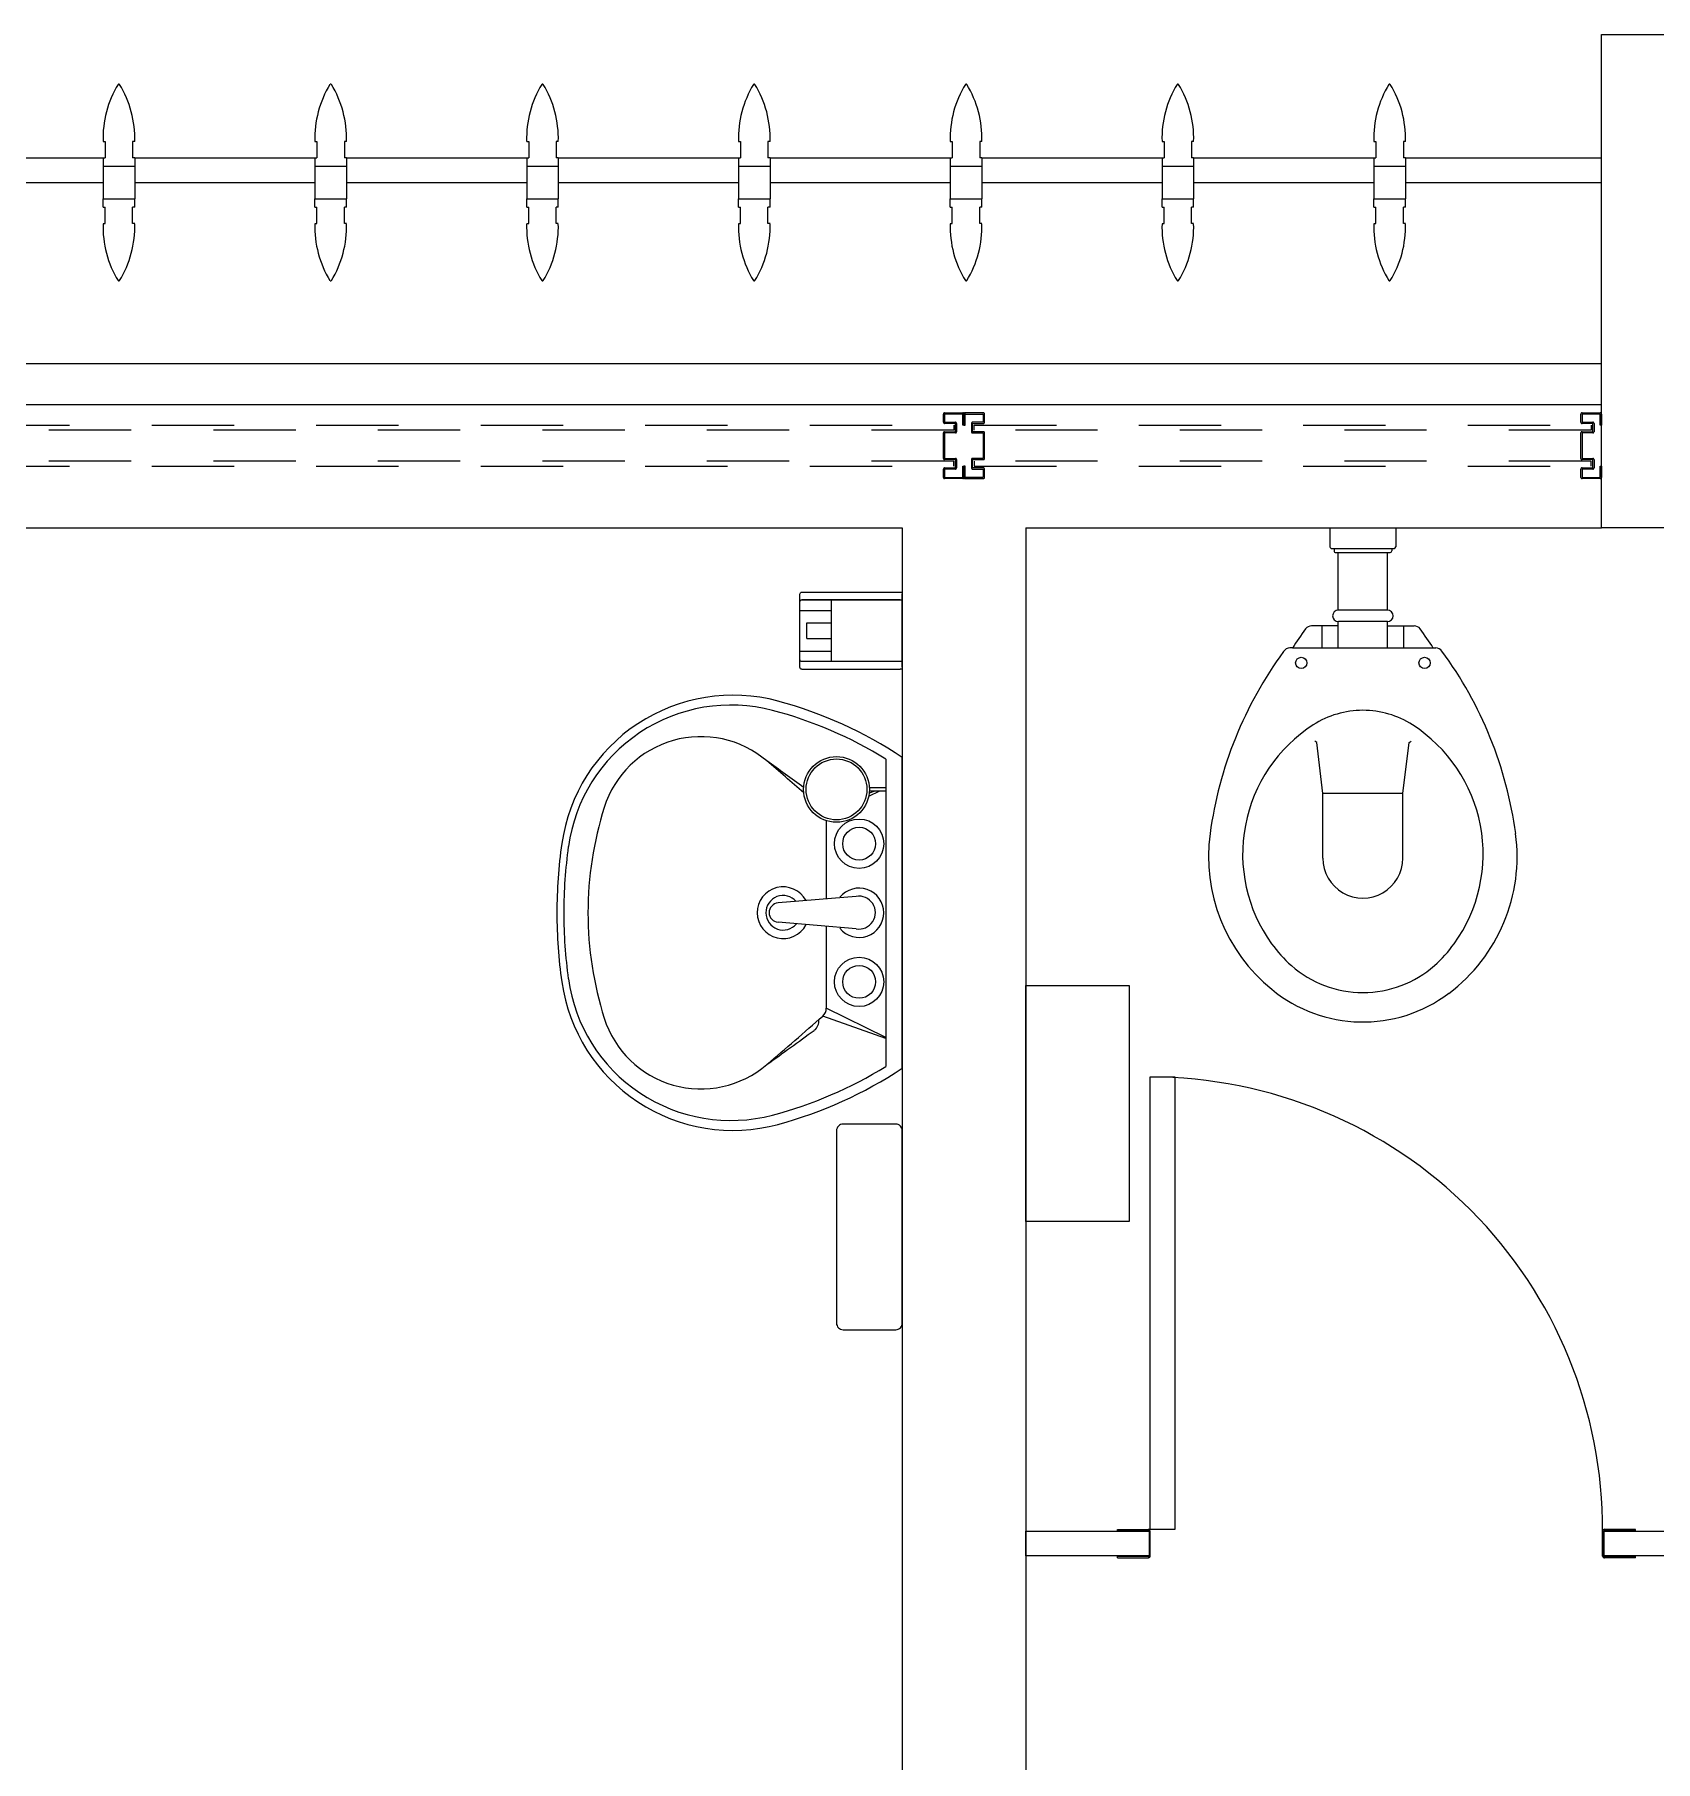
# Model space of a CAD drawing. Header units: millimetres. Extents: x 1887 to 2405, y 1100 to 1335.
# Drawn here: x 2134.855 to 2136.825, y 1241.948 to 1244.048 of the extents above; entities that cross this region are included whole.
import ezdxf

# ---------------------------------------------------------------- set-up
doc = ezdxf.new("R2010")
doc.units = ezdxf.units.MM
doc.linetypes.add('HIDDEN', pattern=[0.375, 0.25, -0.125])
for name, color, linetype in [('AR- ALV1', 235, 'Continuous'), ('AR-ALV', 2, 'Continuous'), ('AR-BRISES', 1, 'Continuous'), ('AR-DIVISÓRIAS', 1, 'Continuous'), ('AR-ESQ', 1, 'Continuous'), ('AR-ESTC', 3, 'Continuous'), ('AR-LOUCAS', 1, 'Continuous'), ('AR-LOUÇAS', 1, 'Continuous'), ('AR-PORTA', 1, 'Continuous'), ('BR-PAINEL', 1, 'Continuous'), ('BR-SUPORTE', 1, 'Continuous'), ('DT-ESQ-VIDRO-PROJ', 1, 'HIDDEN'), ('DV- VISTA', 2, 'Continuous'), ('mov', 1, 'Continuous'), ('pm1', 2, 'Continuous'), ('pm2', 2, 'Continuous'), ('WC1', 1, 'Continuous'), ('WC2', 1, 'Continuous'), ('WC3', 1, 'Continuous')]:
    doc.layers.add(name, color=color, linetype=linetype)

# ---------------------------------------------------------------- blocks, each defined once
blk = doc.blocks.new('LVTR-01P')
at = {"layer": 'WC1'}
for centre, radius, start, end in [((0.2424, -0.2861), 0.5176, 146.4501, 164.8885), ((-0.2424, -0.2861), 0.5176, 15.1115, 33.5499), ((-0.0544, -0.2059), 0.2102, 164.8885, 261.8746), ((0.0544, -0.2059), 0.2102, 278.1254, 15.1115), ((0, 0.175), 0.595, 261.8746, 270), ((0, 0.175), 0.595, 270, 278.1254)]:
    blk.add_arc(centre, radius, start, end, dxfattribs=at)
at = {"layer": 'WC2'}
for p, q in [((0.189, 0), (-0.189, 0)), ((-0.1869, -0.02), (0.1869, -0.02)), ((-0.0199, -0.0561), (-0.0119, -0.1511)), ((0.0195, -0.0561), (0.0115, -0.1511)), ((-0.112, -0.0924), (-0.0168, -0.0924)), ((0.0165, -0.0924), (0.1161, -0.0924))]:
    blk.add_line(p, q, dxfattribs=at)
for centre, radius in [((-0.15, -0.08), 0.04), ((-0.084, -0.0525), 0.02), ((0.084, -0.0525), 0.02)]:
    blk.add_circle(centre, radius, dxfattribs=at)
for centre, radius, start, end in [((-0.0002, -0.0527), 0.02, 350.3752, 189.6248), ((0.1161, -0.105), 0.0126, 41.3277, 90), ((-4.9199, -4.5336), 6.7189, 40.55971, 41.32768), ((4.9199, -4.5336), 6.7189, 138.93408, 139.44029), ((-0.0909, -0.2449), 0.1233, 139.4403, 252.413), ((-0.0002, -0.1501), 0.0118, 184.8124, 355.1876), ((0.0909, -0.2449), 0.1233, 287.587, 40.5597), ((0, 0.042), 0.4242, 252.413, 270), ((0, 0.042), 0.4242, 270, 287.587)]:
    blk.add_arc(centre, radius, start, end, dxfattribs=at)
at = {"layer": 'WC3'}
for p, q in [((-0.152, -0.02), (-0.152, -0.0401)), ((-0.148, -0.02), (-0.148, -0.0401)), ((0.1518, -0.02), (0.1161, -0.0924)), ((0.1528, -0.02), (0.1256, -0.0967)), ((-0.148, -0.0276), (-0.1415, -0.0409)), ((-0.148, -0.0335), (-0.1456, -0.0402))]:
    blk.add_line(p, q, dxfattribs=at)
for centre, radius in [((-0.084, -0.0525), 0.03), ((0.084, -0.0525), 0.03), ((-0.15, -0.08), 0.037)]:
    blk.add_circle(centre, radius, dxfattribs=at)
for centre, radius, start, end in [((0.2424, -0.2861), 0.505, 148.2072, 165.2817), ((-0.2424, -0.2861), 0.505, 14.7183, 31.7928), ((0, -0.0525), 0.03, 308.8043, 231.1957), ((0.1319, -0.1152), 0.0137, 36.1653, 98.2711), ((5.2813, -4.0721), 6.7189, 143.96959, 144.44029), ((0, -0.1449), 0.0315, 117.9488, 62.7672), ((-5.2813, -4.0721), 6.7189, 35.55971, 36.16525), ((0, -0.1449), 0.021, 130.9255, 50.2909), ((-0.0531, -0.2084), 0.1995, 165.2817, 262.1149), ((0.0531, -0.2084), 0.1995, 277.8851, 14.7183), ((0, 0.175), 0.5866, 262.1149, 270), ((0, 0.175), 0.5866, 270, 277.8851)]:
    blk.add_arc(centre, radius, start, end, dxfattribs=at)
blk = doc.blocks.new('pb55-gr-01p')
at = {"layer": 'mov'}
blk.add_arc((0.0015, 0.0172), 0.55, 359.7335, 90, dxfattribs=at)
at = {"layer": 'pm1'}
blk.add_lwpolyline([(0.0315, 0.5673), (0.0315, 0.0172), (0.0015, 0.0172), (0.0015, 0.5673)], close=True, dxfattribs=at)
at = {"layer": 'pm2'}
for p, q in [((-0.0385, 0.0172), (-0.0008, 0.0172)), ((-0.0385, 0.0158), (-0.0385, 0.0172)), ((-0.0008, 0.0158), (-0.0385, 0.0158)), ((0, 0.015), (0, -0.015)), ((0.0015, -0.0152), (0.0015, 0.015)), ((0.5515, -0.0152), (0.5515, 0.015)), ((0.553, 0.015), (0.553, -0.015)), ((0.5915, 0.0172), (0.5537, 0.0172)), ((0.5537, 0.0158), (0.5915, 0.0158)), ((0.5915, 0.0158), (0.5915, 0.0172)), ((-0.001, -0.016), (-0.0385, -0.016)), ((-0.0385, -0.0175), (-0.0385, -0.016)), ((-0.0385, -0.0175), (-0.0008, -0.0175)), ((0.5915, -0.0175), (0.5537, -0.0175)), ((0.554, -0.016), (0.5915, -0.016)), ((0.5915, -0.0175), (0.5915, -0.016))]:
    blk.add_line(p, q, dxfattribs=at)
for centre, radius, start, end in [((-0.0008, 0.015), 0.00225, 0, 90), ((-0.0008, 0.015), 0.00075, 0, 90), ((0.5537, 0.015), 0.00225, 90, 180), ((0.5537, 0.015), 0.00075, 90, 180), ((-0.001, -0.015), 0.001, 270, 0), ((-0.0008, -0.0152), 0.00225, 270, 0), ((0.5537, -0.0152), 0.00225, 180, 270), ((0.554, -0.015), 0.001, 180, 270)]:
    blk.add_arc(centre, radius, start, end, dxfattribs=at)
blk = doc.blocks.new('DV3')
at = {"layer": 'DV- VISTA', "color": 2}
blk.add_lwpolyline([(0.03, 0), (0.03, -0.15), (0, -0.15), (0, 0)], close=True, dxfattribs=at)
blk = doc.blocks.new('DV9')
at = {"layer": 'DV- VISTA', "color": 2}
blk.add_lwpolyline([(0.27, -0.03), (0, -0.03), (0, 0), (0.27, 0)], close=True, dxfattribs=at)
blk = doc.blocks.new('EF59-P')
at = {"layer": 'DT-ESQ-VIDRO-PROJ', "ltscale": 0.1}
for points in [[(0.025, -0.1285), (0.025, -0.1385, -0.414214), (0.0235, -0.14), (0.0015, -0.14, -0.414214), (0, -0.1385), (0, -0.125), (0.0015, -0.125), (0.0015, -0.138, 0.414214), (0.002, -0.1385), (0.023, -0.1385, 0.414214), (0.0235, -0.138), (0.0235, -0.1285), (0.0105, -0.1285, -0.414214), (0.009, -0.127), (0.009, -0.117, -0.414214), (0.0105, -0.1155), (0.0235, -0.1155), (0.0235, -0.0845), (0.0105, -0.0845, -0.414214), (0.009, -0.083), (0.009, -0.073, -0.414214), (0.0105, -0.0715), (0.0235, -0.0715), (0.0235, -0.062, 0.414214), (0.023, -0.0615), (0.002, -0.0615, 0.414214), (0.0015, -0.062), (0.0015, -0.075), (0, -0.075), (0, -0.0615, -0.414214), (0.0015, -0.06), (0.0235, -0.06, -0.414214), (0.025, -0.0615), (0.025, -0.0715, -0.414214), (0.0235, -0.073), (0.0105, -0.073), (0.0105, -0.083), (0.0235, -0.083), (0.0235, -0.083, -0.414214), (0.025, -0.0845), (0.025, -0.1155, -0.414214), (0.0235, -0.117), (0.0235, -0.117), (0.0105, -0.117), (0.0105, -0.127), (0.0235, -0.127, -0.414214)], [(0.75, -0.1285), (0.75, -0.1385, 0.414214), (0.7515, -0.14), (0.7735, -0.14, 0.414214), (0.775, -0.1385), (0.775, -0.125), (0.7735, -0.125), (0.7735, -0.138, -0.414214), (0.773, -0.1385), (0.752, -0.1385, -0.414214), (0.7515, -0.138), (0.7515, -0.1285), (0.7645, -0.1285, 0.414214), (0.766, -0.127), (0.766, -0.117, 0.414214), (0.7645, -0.1155), (0.7515, -0.1155), (0.7515, -0.0845), (0.7645, -0.0845, 0.414214), (0.766, -0.083), (0.766, -0.073, 0.414214), (0.7645, -0.0715), (0.7515, -0.0715), (0.7515, -0.062, -0.414214), (0.752, -0.0615), (0.773, -0.0615, -0.414214), (0.7735, -0.062), (0.7735, -0.075), (0.775, -0.075), (0.775, -0.0615, 0.414214), (0.7735, -0.06), (0.7515, -0.06, 0.414214), (0.75, -0.0615), (0.75, -0.0715, 0.414214), (0.7515, -0.073), (0.7645, -0.073), (0.7645, -0.083), (0.7515, -0.083), (0.7515, -0.083, 0.414214), (0.75, -0.0845), (0.75, -0.1155, 0.414214), (0.7515, -0.117), (0.7515, -0.117), (0.7645, -0.117), (0.7645, -0.127), (0.7515, -0.127, 0.414214)], [(0.8, -0.1285), (0.8, -0.1385, -0.414214), (0.7985, -0.14), (0.7765, -0.14, -0.414214), (0.775, -0.1385), (0.775, -0.125), (0.7765, -0.125), (0.7765, -0.138, 0.414214), (0.777, -0.1385), (0.798, -0.1385, 0.414214), (0.7985, -0.138), (0.7985, -0.1285), (0.7855, -0.1285, -0.414214), (0.784, -0.127), (0.784, -0.117, -0.414214), (0.7855, -0.1155), (0.7985, -0.1155), (0.7985, -0.0845), (0.7855, -0.0845, -0.414214), (0.784, -0.083), (0.784, -0.073, -0.414214), (0.7855, -0.0715), (0.7985, -0.0715), (0.7985, -0.062, 0.414214), (0.798, -0.0615), (0.777, -0.0615, 0.414214), (0.7765, -0.062), (0.7765, -0.075), (0.775, -0.075), (0.775, -0.0615, -0.414214), (0.7765, -0.06), (0.7985, -0.06, -0.414214), (0.8, -0.0615), (0.8, -0.0715, -0.414214), (0.7985, -0.073), (0.7855, -0.073), (0.7855, -0.083), (0.7985, -0.083), (0.7985, -0.083, -0.414214), (0.8, -0.0845), (0.8, -0.1155, -0.414214), (0.7985, -0.117), (0.7985, -0.117), (0.7855, -0.117), (0.7855, -0.127), (0.7985, -0.127, -0.414214)]]:
    blk.add_lwpolyline(points, format="xyb", close=True, dxfattribs=at)
for points in [[(0.7625, -0.081), (0.7625, -0.075), (0.0125, -0.075), (0.0125, -0.081)], [(1.9625, -0.081), (1.9625, -0.075), (0.7875, -0.075), (0.7875, -0.081)], [(0.7625, -0.119), (0.7625, -0.125), (0.0125, -0.125), (0.0125, -0.119)], [(1.9625, -0.119), (1.9625, -0.125), (0.7875, -0.125), (0.7875, -0.119)]]:
    blk.add_lwpolyline(points, close=True, dxfattribs=at)
blk = doc.blocks.new('BR-MODULO8')
at = {"layer": 'BR-PAINEL'}
for p, q in [((-1.8217, 0.27), (-1.8192, 0.27)), ((-1.8192, 0.27), (-1.8192, 0.25)), ((-1.7858, 0.27), (-1.7858, 0.25)), ((-1.7833, 0.27), (-1.7858, 0.27)), ((-1.5642, 0.27), (-1.5617, 0.27)), ((-1.5617, 0.27), (-1.5617, 0.25)), ((-1.5283, 0.27), (-1.5283, 0.25)), ((-1.5258, 0.27), (-1.5283, 0.27)), ((-1.3067, 0.27), (-1.3042, 0.27)), ((-1.3042, 0.27), (-1.3042, 0.25)), ((-1.2708, 0.27), (-1.2708, 0.25)), ((-1.2683, 0.27), (-1.2708, 0.27)), ((-1.0492, 0.27), (-1.0467, 0.27)), ((-1.0467, 0.27), (-1.0467, 0.25)), ((-1.0133, 0.27), (-1.0133, 0.25)), ((-1.0108, 0.27), (-1.0133, 0.27)), ((-0.7917, 0.27), (-0.7892, 0.27)), ((-0.7892, 0.27), (-0.7892, 0.25)), ((-0.7558, 0.27), (-0.7558, 0.25)), ((-0.7533, 0.27), (-0.7558, 0.27)), ((-0.5342, 0.27), (-0.5317, 0.27)), ((-0.5317, 0.27), (-0.5317, 0.25)), ((-0.4958, 0.27), (-0.4983, 0.27)), ((-0.4983, 0.27), (-0.4983, 0.25)), ((-0.2767, 0.27), (-0.2742, 0.27)), ((-0.2742, 0.27), (-0.2742, 0.25)), ((-0.2408, 0.27), (-0.2408, 0.25)), ((-0.2383, 0.27), (-0.2408, 0.27)), ((-1.8217, 0.25), (-1.8217, 0.24)), ((-1.8217, 0.25), (-1.8192, 0.25)), ((-1.8217, 0.24), (-1.7833, 0.24)), ((-1.8217, 0.24), (-1.8217, 0.2)), ((-1.7833, 0.25), (-1.7858, 0.25)), ((-1.7833, 0.25), (-1.7833, 0.24)), ((-1.7833, 0.24), (-1.7833, 0.2)), ((-1.5642, 0.25), (-1.5642, 0.24)), ((-1.5642, 0.25), (-1.5617, 0.25)), ((-1.5642, 0.24), (-1.5258, 0.24)), ((-1.5642, 0.24), (-1.5642, 0.2)), ((-1.5258, 0.25), (-1.5283, 0.25)), ((-1.5258, 0.25), (-1.5258, 0.24)), ((-1.5258, 0.24), (-1.5258, 0.2)), ((-1.3067, 0.25), (-1.3067, 0.24)), ((-1.3067, 0.25), (-1.3042, 0.25)), ((-1.3067, 0.24), (-1.2683, 0.24)), ((-1.3067, 0.24), (-1.3067, 0.2)), ((-1.2683, 0.25), (-1.2708, 0.25)), ((-1.2683, 0.25), (-1.2683, 0.24)), ((-1.2683, 0.24), (-1.2683, 0.2)), ((-1.0492, 0.25), (-1.0492, 0.24)), ((-1.0492, 0.25), (-1.0467, 0.25)), ((-1.0492, 0.24), (-1.0108, 0.24)), ((-1.0492, 0.24), (-1.0492, 0.2)), ((-1.0108, 0.25), (-1.0133, 0.25)), ((-1.0108, 0.25), (-1.0108, 0.24)), ((-1.0108, 0.24), (-1.0108, 0.2)), ((-0.7917, 0.25), (-0.7917, 0.24)), ((-0.7917, 0.25), (-0.7892, 0.25)), ((-0.7917, 0.24), (-0.7533, 0.24)), ((-0.7917, 0.24), (-0.7917, 0.2)), ((-0.7533, 0.25), (-0.7558, 0.25)), ((-0.7533, 0.25), (-0.7533, 0.24)), ((-0.7533, 0.24), (-0.7533, 0.2)), ((-0.5342, 0.25), (-0.5317, 0.25)), ((-0.5342, 0.25), (-0.5342, 0.24)), ((-0.5342, 0.24), (-0.5342, 0.2)), ((-0.5342, 0.24), (-0.4958, 0.24)), ((-0.4958, 0.25), (-0.4983, 0.25)), ((-0.4958, 0.25), (-0.4958, 0.24)), ((-0.4958, 0.24), (-0.4958, 0.2)), ((-0.2767, 0.25), (-0.2767, 0.24)), ((-0.2767, 0.25), (-0.2742, 0.25)), ((-0.2767, 0.24), (-0.2383, 0.24)), ((-0.2767, 0.24), (-0.2767, 0.2)), ((-0.2383, 0.25), (-0.2408, 0.25)), ((-0.2383, 0.25), (-0.2383, 0.24)), ((-0.2383, 0.24), (-0.2383, 0.2)), ((-1.8217, 0.2), (-1.7833, 0.2)), ((-1.8217, 0.19), (-1.8217, 0.2)), ((-1.8217, 0.19), (-1.8192, 0.19)), ((-1.8192, 0.17), (-1.8192, 0.19)), ((-1.7833, 0.19), (-1.7858, 0.19)), ((-1.7858, 0.17), (-1.7858, 0.19)), ((-1.7833, 0.19), (-1.7833, 0.2)), ((-1.5642, 0.2), (-1.5258, 0.2)), ((-1.5642, 0.19), (-1.5642, 0.2)), ((-1.5642, 0.19), (-1.5617, 0.19)), ((-1.5617, 0.17), (-1.5617, 0.19)), ((-1.5258, 0.19), (-1.5283, 0.19)), ((-1.5283, 0.17), (-1.5283, 0.19)), ((-1.5258, 0.19), (-1.5258, 0.2)), ((-1.3067, 0.2), (-1.2683, 0.2)), ((-1.3067, 0.19), (-1.3067, 0.2)), ((-1.3067, 0.19), (-1.3042, 0.19)), ((-1.3042, 0.17), (-1.3042, 0.19)), ((-1.2683, 0.19), (-1.2708, 0.19)), ((-1.2708, 0.17), (-1.2708, 0.19)), ((-1.2683, 0.19), (-1.2683, 0.2)), ((-1.0492, 0.2), (-1.0108, 0.2)), ((-1.0492, 0.19), (-1.0492, 0.2)), ((-1.0492, 0.19), (-1.0467, 0.19)), ((-1.0467, 0.17), (-1.0467, 0.19)), ((-1.0108, 0.19), (-1.0133, 0.19)), ((-1.0133, 0.17), (-1.0133, 0.19)), ((-1.0108, 0.19), (-1.0108, 0.2)), ((-0.7917, 0.2), (-0.7533, 0.2)), ((-0.7917, 0.19), (-0.7917, 0.2)), ((-0.7917, 0.19), (-0.7892, 0.19)), ((-0.7892, 0.17), (-0.7892, 0.19)), ((-0.7533, 0.19), (-0.7558, 0.19)), ((-0.7558, 0.17), (-0.7558, 0.19)), ((-0.7533, 0.19), (-0.7533, 0.2)), ((-0.5342, 0.19), (-0.5342, 0.2)), ((-0.5342, 0.2), (-0.4958, 0.2)), ((-0.5342, 0.19), (-0.5317, 0.19)), ((-0.5317, 0.17), (-0.5317, 0.19)), ((-0.4983, 0.17), (-0.4983, 0.19)), ((-0.4958, 0.19), (-0.4983, 0.19)), ((-0.4958, 0.19), (-0.4958, 0.2)), ((-0.2767, 0.2), (-0.2383, 0.2)), ((-0.2767, 0.19), (-0.2767, 0.2)), ((-0.2767, 0.19), (-0.2742, 0.19)), ((-0.2742, 0.17), (-0.2742, 0.19)), ((-0.2383, 0.19), (-0.2408, 0.19)), ((-0.2408, 0.17), (-0.2408, 0.19)), ((-0.2383, 0.19), (-0.2383, 0.2)), ((-1.8217, 0.17), (-1.8192, 0.17)), ((-1.7833, 0.17), (-1.7858, 0.17)), ((-1.5642, 0.17), (-1.5617, 0.17)), ((-1.5258, 0.17), (-1.5283, 0.17)), ((-1.3067, 0.17), (-1.3042, 0.17)), ((-1.2683, 0.17), (-1.2708, 0.17)), ((-1.0492, 0.17), (-1.0467, 0.17)), ((-1.0108, 0.17), (-1.0133, 0.17)), ((-0.7917, 0.17), (-0.7892, 0.17)), ((-0.7533, 0.17), (-0.7558, 0.17)), ((-0.5342, 0.17), (-0.5317, 0.17)), ((-0.4958, 0.17), (-0.4983, 0.17)), ((-0.2767, 0.17), (-0.2742, 0.17)), ((-0.2383, 0.17), (-0.2408, 0.17))]:
    blk.add_line(p, q, dxfattribs=at)
for centre, radius, start, end in [((-1.6967, 0.2739), 0.1251, 148.4721, 181.772), ((-1.8025, 0.3387), 0.001, 37.1012, 142.8988), ((-1.9083, 0.2739), 0.1251, 358.228, 31.5279), ((-1.4392, 0.2739), 0.1251, 148.4721, 181.772), ((-1.545, 0.3387), 0.001, 37.1012, 142.8988), ((-1.6508, 0.2739), 0.1251, 358.228, 31.5279), ((-1.1817, 0.2739), 0.1251, 148.4721, 181.772), ((-1.2875, 0.3387), 0.001, 37.1012, 142.8988), ((-1.3933, 0.2739), 0.1251, 358.228, 31.5279), ((-0.9242, 0.2739), 0.1251, 148.4721, 181.772), ((-1.03, 0.3387), 0.001, 37.1012, 142.8988), ((-1.1358, 0.2739), 0.1251, 358.228, 31.5279), ((-0.6667, 0.2739), 0.1251, 148.4721, 181.772), ((-0.7725, 0.3387), 0.001, 37.1012, 142.8988), ((-0.8783, 0.2739), 0.1251, 358.228, 31.5279), ((-0.4092, 0.2739), 0.1251, 148.4721, 181.772), ((-0.515, 0.3387), 0.001, 37.1012, 142.8988), ((-0.6208, 0.2739), 0.1251, 358.228, 31.5279), ((-0.1517, 0.2739), 0.1251, 148.4721, 181.772), ((-0.2575, 0.3387), 0.001, 37.1012, 142.8988), ((-0.3633, 0.2739), 0.1251, 358.228, 31.5279), ((-1.6967, 0.1661), 0.1251, 178.228, 211.5279), ((-1.9083, 0.1661), 0.1251, 328.4721, 1.772), ((-1.4392, 0.1661), 0.1251, 178.228, 211.5279), ((-1.6508, 0.1661), 0.1251, 328.4721, 1.772), ((-1.1817, 0.1661), 0.1251, 178.228, 211.5279), ((-1.3933, 0.1661), 0.1251, 328.4721, 1.772), ((-0.9242, 0.1661), 0.1251, 178.228, 211.5279), ((-1.1358, 0.1661), 0.1251, 328.4721, 1.772), ((-0.6667, 0.1661), 0.1251, 178.228, 211.5279), ((-0.8783, 0.1661), 0.1251, 328.4721, 1.772), ((-0.4092, 0.1661), 0.1251, 178.228, 211.5279), ((-0.6208, 0.1661), 0.1251, 328.4721, 1.772), ((-0.1517, 0.1661), 0.1251, 178.228, 211.5279), ((-0.3633, 0.1661), 0.1251, 328.4721, 1.772), ((-1.8025, 0.1013), 0.001, 217.1012, 322.8988), ((-1.545, 0.1013), 0.001, 217.1012, 322.8988), ((-1.2875, 0.1013), 0.001, 217.1012, 322.8988), ((-1.03, 0.1013), 0.001, 217.1012, 322.8988), ((-0.7725, 0.1013), 0.001, 217.1012, 322.8988), ((-0.515, 0.1013), 0.001, 217.1012, 322.8988), ((-0.2575, 0.1013), 0.001, 217.1012, 322.8988)]:
    blk.add_arc(centre, radius, start, end, dxfattribs=at)
at = {"layer": 'BR-SUPORTE'}
for p, q in [((-2.0408, 0.25), (-1.8192, 0.25)), ((-1.7833, 0.25), (-1.5617, 0.25)), ((-1.5258, 0.25), (-1.3042, 0.25)), ((-1.2683, 0.25), (-1.0467, 0.25)), ((-1.0108, 0.25), (-0.7892, 0.25)), ((-0.7533, 0.25), (-0.5317, 0.25)), ((-0.4958, 0.25), (-0.2742, 0.25)), ((-0.2383, 0.25), (0, 0.25)), ((-2.0408, 0.22), (-1.8217, 0.22)), ((-1.7833, 0.22), (-1.5642, 0.22)), ((-1.5258, 0.22), (-1.3067, 0.22)), ((-1.2683, 0.22), (-1.0492, 0.22)), ((-1.0108, 0.22), (-0.7917, 0.22)), ((-0.7533, 0.22), (-0.5342, 0.22)), ((-0.4958, 0.22), (-0.2767, 0.22)), ((-0.2383, 0.22), (0, 0.22))]:
    blk.add_line(p, q, dxfattribs=at)
blk = doc.blocks.new('BACI-01P')
at = {"layer": 'WC1'}
for p, q in [((0.146, 0.0857), (0.146, 0.0887)), ((0.1191, 0.03), (0.1191, 0.0624)), ((0.1191, 0.03), (0.1139, 0.03)), ((0.1139, 0.0298), (0.1139, -0.0298)), ((0.1191, -0.03), (0.1139, -0.03)), ((0.1191, -0.03), (0.1191, -0.0624)), ((0.146, -0.0857), (0.146, -0.0887))]:
    blk.add_line(p, q, dxfattribs=at)
for centre, radius, start, end in [((0.4364, -0.2936), 0.4837, 97.6805, 126.3454), ((0.3996, -0.0205), 0.2081, 36.8881, 97.6805), ((0.4044, -0.3155), 0.4771, 122.7818, 126.1604), ((0.1551, 0.0887), 0.00909, 126.3358, 180), ((0.4268, 0), 0.174, 320.4767, 36.8881), ((0.1282, 0.0624), 0.00909, 126.1604, 180), ((0.1282, -0.0624), 0.00909, 180, 233.8396), ((0.4044, 0.3155), 0.4771, 233.8396, 237.2182), ((0.1551, -0.0887), 0.00909, 180, 238.9825), ((0.4364, 0.2936), 0.4837, 233.7577, 262.3195), ((0.3996, 0.0205), 0.2081, 262.3195, 320.8979)]:
    blk.add_arc(centre, radius, start, end, dxfattribs=at)
at = {"layer": 'WC2'}
for p, q in [((0.146, -0.0857), (0.146, 0.0857)), ((0, 0.04), (0.023, 0.04)), ((0.025, 0.035), (0.025, 0.038)), ((0.025, -0.035), (0.025, 0.035)), ((0.025, 0.035), (0.028, 0.035)), ((0.03, -0.033), (0.03, 0.033)), ((0.1, 0.03), (0.03, 0.03)), ((0.1, 0.0298), (0.1, -0.0298)), ((0, -0.04), (0.023, -0.04)), ((0.025, -0.038), (0.025, -0.035)), ((0.025, -0.035), (0.028, -0.035)), ((0.1, -0.03), (0.03, -0.03))]:
    blk.add_line(p, q, dxfattribs=at)
for centre, radius, start, end in [((0.3966, -0.0404), 0.1866, 54.2515, 147.3201), ((0.4126, -0.0182), 0.1592, 41.3299, 54.2515), ((0.4333, 0), 0.1317, 0, 41.3299), ((0.3335, 0), 0.1117, 147.3201, 180), ((0.023, 0.038), 0.002, 0, 90), ((0.028, 0.033), 0.002, 0, 90), ((0.107, 0.0298), 0.00697, 0, 180), ((0.3335, 0), 0.1117, 180, 212.6799), ((0.4333, 0), 0.1317, 318.6701, 0), ((0.023, -0.038), 0.002, 270, 0), ((0.028, -0.033), 0.002, 270, 0), ((0.107, -0.0298), 0.00697, 180, 0), ((0.3966, 0.0404), 0.1866, 212.6799, 305.7485), ((0.4126, 0.0182), 0.1592, 305.7485, 318.6701)]:
    blk.add_arc(centre, radius, start, end, dxfattribs=at)
at = {"layer": 'WC3'}
for p, q in [((0.146, 0.0497), (0.1191, 0.0497)), ((0.146, 0.03), (0.1191, 0.03)), ((0.146, -0.03), (0.1191, -0.03)), ((0.146, -0.0497), (0.1191, -0.0497))]:
    blk.add_line(p, q, dxfattribs=at)
at = {"layer": 'WC3', "color": 1}
for p, q in [((0.261, 0.0562), (0.2593, 0.0585)), ((0.3229, 0.0486), (0.261, 0.0562)), ((0.3229, 0.0486), (0.3229, -0.0486)), ((0.4015, 0.0486), (0.3229, 0.0486)), ((0.261, -0.0562), (0.2593, -0.0585)), ((0.3229, -0.0486), (0.261, -0.0562)), ((0.4015, -0.0486), (0.3229, -0.0486))]:
    blk.add_line(p, q, dxfattribs=at)
for centre in [(0.1641, 0.075), (0.1641, -0.075)]:
    blk.add_circle(centre, 0.00682, dxfattribs=at)
blk.add_arc((0.4015, 0), 0.0486, 270, 90, dxfattribs=at)
blk = doc.blocks.new('TLHR-01p')
at = {"layer": 'WC1', "color": 1}
blk.add_lwpolyline([(-0.117, 0.08), (0.117, 0.08, -0.414214), (0.125, 0.072), (0.125, 0.008, -0.414214), (0.117, 0), (-0.117, 0, -0.414214), (-0.125, 0.008), (-0.125, 0.072, -0.414214)], format="xyb", close=True, dxfattribs=at)
blk = doc.blocks.new('PPLR-01p')
at = {"layer": 'WC1', "color": 1}
blk.add_lwpolyline([(-0.1435, 0.126), (0.1435, 0.126), (0.1435, 0), (-0.1435, 0), (-0.1435, 0.126)], dxfattribs=at)
blk = doc.blocks.new('SBSPRAY-P')
at = {"layer": 'WC1', "color": 1}
for p, q in [((-0.0444, 0), (0.0444, 0)), ((-0.0469, -0.122), (-0.0469, -0.0025)), ((-0.0376, -0.0025), (-0.0376, -0.122)), ((0.0376, -0.122), (0.0376, -0.0025)), ((0.0376, -0.0025), (0.0376, -0.122)), ((0.0469, -0.122), (0.0469, -0.0025)), ((-0.0376, -0.0861), (0.0376, -0.0861)), ((-0.0444, -0.1245), (0.0444, -0.1245))]:
    blk.add_line(p, q, dxfattribs=at)
for centre, start, end in [((-0.0444, -0.0025), 90, 180), ((0.0444, -0.0025), 0, 90), ((-0.0351, -0.0025), 90, 180), ((0.0351, -0.0025), 0, 90), ((-0.0444, -0.122), 180, 270), ((-0.0351, -0.122), 180, 270), ((0.0351, -0.122), 270, 360), ((0.0444, -0.122), 270, 0)]:
    blk.add_arc(centre, 0.0025, start, end, dxfattribs=at)
at = {"layer": 'WC2', "color": 1}
for p, q in [((-0.0247, -0.1245), (-0.0247, -0.0861)), ((-0.0096, -0.1161), (-0.0096, -0.0861)), ((0.0096, -0.1161), (0.0096, -0.0861)), ((0.0247, -0.1245), (0.0247, -0.0861)), ((-0.0096, -0.1161), (0.0096, -0.1161))]:
    blk.add_line(p, q, dxfattribs=at)

msp = doc.modelspace()

# ---------------------------------------------------------------- linework, layer by layer
at = {"layer": 'AR- ALV1'}
for p, q in [((2136.7597, 1244.0485), (2137.6097, 1244.0485)), ((2136.7597, 1243.5985), (2136.7597, 1244.0485)), ((2131.6097, 1243.5985), (2136.7597, 1243.5985))]:
    msp.add_line(p, q, dxfattribs=at)
at = {"layer": 'AR-ALV'}
for p, q in [((2131.6097, 1243.6485), (2136.7597, 1243.6485)), ((2133.6597, 1243.4485), (2135.9097, 1243.4485)), ((2135.9097, 1243.4485), (2135.9097, 1241.7985)), ((2136.0597, 1243.4485), (2136.0597, 1240.9485)), ((2136.0597, 1243.4485), (2136.7597, 1243.4485))]:
    msp.add_line(p, q, dxfattribs=at)
at = {"layer": 'AR-ESTC'}
msp.add_lwpolyline([(2136.9597, 1244.0485), (2136.9597, 1243.4485), (2136.7597, 1243.4485), (2136.7597, 1244.0485)], close=True, dxfattribs=at)

# ---------------------------------------------------------------- block references
at = {"layer": 'AR-BRISES'}
msp.add_blockref('BR-MODULO8', (2136.7597, 1243.6485), dxfattribs=at)
at = {"layer": 'AR-DIVISÓRIAS', "rotation": 270}
msp.add_blockref('DV3', (2136.2097, 1242.2285), dxfattribs=at)
at = {"layer": 'AR-DIVISÓRIAS'}
msp.add_blockref('DV9', (2136.7627, 1242.2285), dxfattribs=at)
at = {"layer": 'AR-ESQ', "rotation": 180}
msp.add_blockref('EF59-P', (2136.7597, 1243.4485), dxfattribs=at)
at = {"layer": 'AR-LOUCAS', "xscale": -1}
for name, p, rotation in [('SBSPRAY-P', (2135.9097, 1243.3235), 270), ('TLHR-01p', (2135.9097, 1242.5985), 90)]:
    msp.add_blockref(name, p, dxfattribs=dict(at, rotation=rotation))
at = {"layer": 'AR-LOUCAS', "rotation": 90}
msp.add_blockref('PPLR-01p', (2136.1857, 1242.7485), dxfattribs=at)
at = {"layer": 'AR-LOUÇAS', "rotation": 270}
for name, p in [('BACI-01P', (2136.4697, 1243.4485)), ('LVTR-01P', (2135.9097, 1242.9805))]:
    msp.add_blockref(name, p, dxfattribs=at)
at = {"layer": 'AR-PORTA', "rotation": 359.9999999981631}
msp.add_blockref('pb55-gr-01p', (2136.2097, 1242.2135), dxfattribs=at)

doc.saveas('drawing.dxf')
